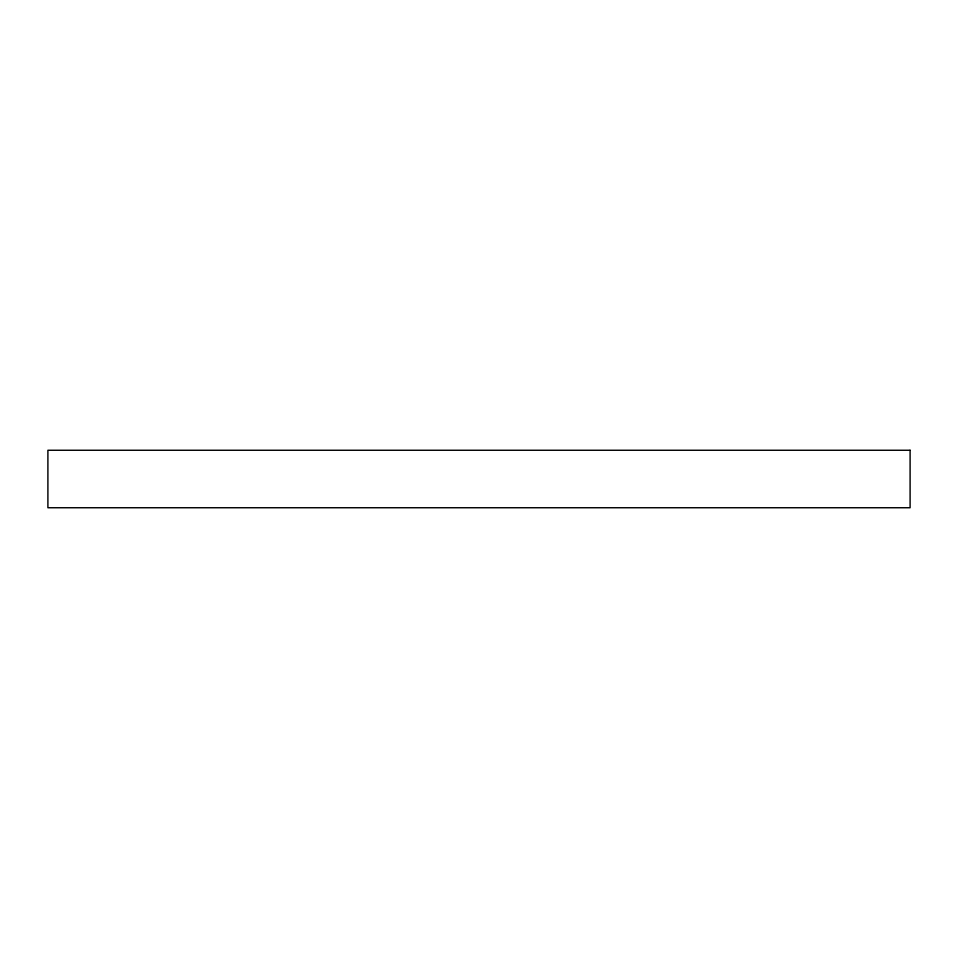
<?xml version="1.0" encoding="UTF-8"?>
<svg xmlns="http://www.w3.org/2000/svg" width="958" height="958" viewBox="0 0 958 958"><rect width="100%" height="100%" fill="white"/><g stroke="black" fill="none" stroke-linecap="round" stroke-linejoin="round"><path stroke-width="1.44" d="M910.1 450.26L47.9 450.26L47.9 507.74L910.1 507.74L910.1 450.26"/></g></svg>
